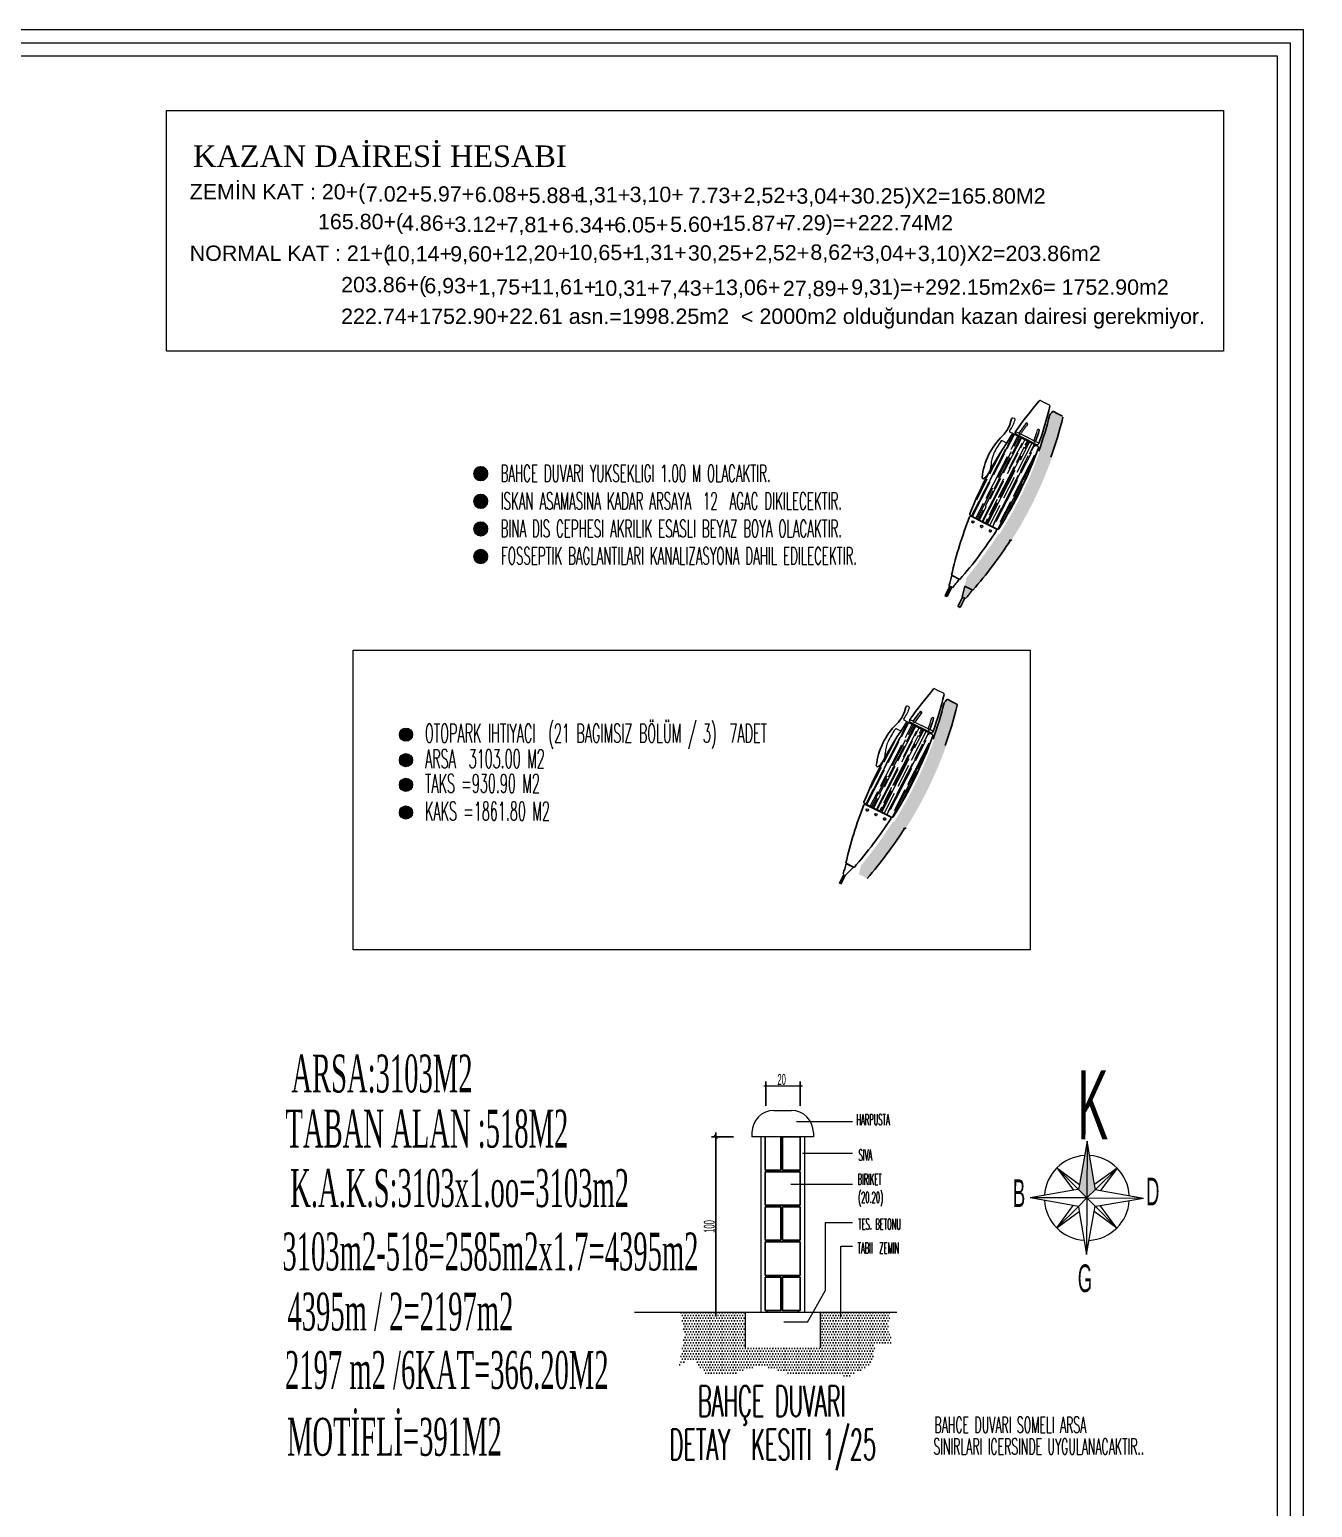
# Model space of a CAD drawing. Header units: millimetres. Extents: x -16104 to 67872, y -88009 to 12107.
# Drawn here: x 5138 to 6601, y -6638 to -4952 of the extents above; entities that cross this region are included whole.
import ezdxf

# ---------------------------------------------------------------- set-up
doc = ezdxf.new("R2010")
doc.units = ezdxf.units.MM
for name, color, linetype, lineweight in [('0.3', 114, 'Continuous', 5), ('c05', 32, 'Continuous', 13), ('duvar', 123, 'Continuous', 25), ('emsal&kolon', 1, 'Continuous', 5), ('KAPI', 3, 'Continuous', 5), ('kolon', 1, 'Continuous', 5), ('MEKAN ADI', 31, 'Continuous', 5), ('merdiven', 4, 'Continuous', 25), ('OLCU', 54, 'Continuous', 13), ('OLCULENDIRME', 32, 'Continuous', 5), ('PAFTA ADI', 41, 'Continuous', 5), ('yazı1', 53, 'Continuous', 15), ('ÇİZGİ', 253, 'Continuous', 18), ('ÖLÇÜ', 252, 'Continuous', 20)]:
    doc.layers.add(name, color=color, linetype=linetype, lineweight=lineweight)
doc.layers.add('TEFRIS', color=7, linetype='Continuous', lineweight=13, true_color=0x525c7a)
doc.layers.add('YESIL', color=73, linetype='Continuous')
doc.styles.add('A', font='UNIV.SHX', dxfattribs={"height": 40})
doc.styles.add('MEKAN ADI', font='stylu.ttf', dxfattribs={"width": 0.5, "height": 25})
doc.styles.add('OLCU', font='simplex.shx', dxfattribs={"width": 0.6, "height": 1400})
doc.styles.add('OLCUIC', font='ROMANS.SHX', dxfattribs={"width": 0.5})
doc.styles.add('ROMANTUR', font='times.ttf', dxfattribs={"width": 0.7})

msp = doc.modelspace()

# ---------------------------------------------------------------- hatches: boundary and pattern name
at = {"layer": 'duvar'}
for points in [[(5652.430285307782, -5466.817964003829, 1), (5652.430285307782, -5451.067964003829, 1)], [(5652.430285307782, -5498.317964003829, 1), (5652.430285307782, -5482.567964003538, 1)], [(5652.430285307782, -5529.817964003829, 1), (5652.430285307782, -5514.067964004149, 1)], [(5652.430285307782, -5561.317964004149, 1), (5652.430285307782, -5545.567964003829, 1)]]:
    msp.add_hatch(color=256, dxfattribs=at).paths.add_polyline_path(points)
at = {"layer": 'KAPI'}
for points in [[(5567.20561384238, -5764.073399017652, 1), (5567.20561384238, -5749.025399017759, 1)], [(5567.20561384238, -5793.155592738563, 1), (5567.20561384238, -5778.107592738146, 1)], [(5567.20561384238, -5821.247884758253, 1), (5567.20561384238, -5806.19988475836, 1)], [(5567.20561384238, -5852.784939426871, 1), (5567.20561384238, -5837.736939426977, 1)]]:
    msp.add_hatch(color=256, dxfattribs=at).paths.add_polyline_path(points)
h = msp.add_hatch(color=256, dxfattribs=at)
h.paths.add_polyline_path([(5996.578879307257, -6215.188700488827), (5994.703879307257, -6215.188700488827), (5994.703879307257, -6253.149765801674), (5978.80596636358, -6253.149765801674), (5978.80596636358, -6255.024765801209), (6014.805966363521, -6255.024765801209), (6014.805966363521, -6253.149765801674), (5996.578879307257, -6253.149765801674)])
h.paths.add_polyline_path([(5994.703879307257, -6333.149765801209), (5978.80596636358, -6333.149765801209), (5978.80596636358, -6335.024765801674), (6014.805966363521, -6335.024765801674), (6014.805966363521, -6333.149765801209), (5996.578879307257, -6333.149765801209), (5996.578879307257, -6295.024765801674), (6014.805966363521, -6295.024765801674), (6014.805966363521, -6293.149765801674), (5978.80596636358, -6293.149765801674), (5978.80596636358, -6295.024765801674), (5994.703879307257, -6295.024765801674)])
h.paths.add_polyline_path([(5996.578879307257, -6375.024765801674), (6014.805966363056, -6375.024765801674), (6014.805966363056, -6373.149765801674), (5978.80596636358, -6373.149765801674), (5978.80596636358, -6375.024765801674), (5994.703879307257, -6375.024765801674), (5994.703879307257, -6413.149765801674), (5978.80596636358, -6413.149765801674), (5978.80596636358, -6415.188700488827), (6014.805966363056, -6415.188700488827), (6014.805966363056, -6413.149765801674), (5996.578879307257, -6413.149765801674)])
at = {"layer": 'merdiven'}
h = msp.add_hatch(dxfattribs=at)
h.set_pattern_fill('DOTS', color=256, scale=50, style=0)
h.set_pattern_definition([(0, (-90355.01501984682, -1281.38010811765), (1.5625, 3.125), [0, -3.125])])
h.paths.add_polyline_path([(6103.094696918735, -6451.578278944915), (6121.875686069718, -6450.412714161968), (6117.812469152559, -6432.142597180849), (6120.307645363093, -6415.188700488827), (6039.402546624478, -6415.188700488827), (6039.402546624478, -6455.890856696817), (5954.209386103088, -6455.890856696817), (5954.209386103088, -6415.188700488827), (5880.634076112183, -6415.188700488827), (5885.113386336481, -6441.059920787404), (5878.082982315973, -6475.787875184877), (5894.040955397068, -6467.965707160154), (5907.541266056069, -6484.9229293229), (5936.999549795641, -6486.952939419134), (5970.521050452953, -6475.787875184877), (6003.026739098888, -6484.9229293229), (6073.117145319295, -6487.967944467062), (6098.51221214165, -6474.772861431877)])
at = {"layer": 'OLCU'}
for points in [[(6187.192227728694, -5587.252008813404), (6188.510399345891, -5587.927185651148), (6189.828570962854, -5588.602362488367), (6184.403445809148, -5599.194026184065), (6183.085274192184, -5598.51884934635), (6181.767102574755, -5597.843672509131)], [(6065.886709393265, -5915.410903297845), (6067.204881010462, -5916.086080135588), (6068.523052627425, -5916.761256972808), (6063.097927473719, -5927.352920668505), (6061.779755856755, -5926.677743830791), (6060.461584239326, -5926.002566993571)]]:
    msp.add_hatch(color=256, dxfattribs=at).paths.add_polyline_path(points)
at = {"layer": 'TEFRIS', "ltscale": 1.5}
h = msp.add_hatch(dxfattribs=at)
h.set_pattern_fill('AR-RROOF', color=256, scale=6.645999359999999, angle=98.18383212849662, style=0)
h.set_pattern_definition([(62.87815375612128, (32305.29090266889, -13345.21010836077), (12.5807738478343, 9.983630860036419), [99.6899903999999, -13.29199871999999, 33.22999679999997, -6.645999359999996]), (62.87815375612128, (32312.27814515254, -13338.85779717739), (4.837407792617664, -9.944841947744717), [19.93799807999998, -2.193179788799997, 39.87599615999996, -4.984499519999995]), (62.87815375612128, (32311.83372514833, -13344.82784466125), (19.71817854670852, 28.72906388220404), [53.16799487999997, -9.30439910399999, 26.58399743999998, -6.645999359999996])])
h.paths.add_polyline_path([(6258.739644427144, -5414.065229684551, -0.3770281978478235), (6260.228470660542, -5413.68866824772), (6274.113721668196, -5420.800792147435), (6287.998972675618, -5427.912916047149, 2.722436296425187e-05), (6287.998859946354, -5427.912858314055, -0.3770592924806255), (6288.56336867332, -5429.341152451758, -0.05505407164388172), (6243.334744398104, -5521.845448042819, -0.3876928874276002), (6241.822076319862, -5522.258134303527), (6226.235726402258, -5514.274695494649), (6210.649376484682, -5506.291256686236, -0.3876928874273394), (6210.100364410435, -5504.822563250869, -0.02749581373723025), (6231.912519413541, -5458.122177293029, 0.01441971339520821), (6232.429529009358, -5457.160071581573, -0.02693396517354288)])
h = msp.add_hatch(dxfattribs=at)
h.set_pattern_fill('AR-RROOF', color=256, scale=6.645999359999999, angle=98.18383212849662, style=0)
h.set_pattern_definition([(62.87815375612128, (32184.72893671288, -13673.74985565549), (12.5807738478343, 9.983630860036419), [99.6899903999999, -13.29199871999999, 33.22999679999997, -6.645999359999996]), (62.87815375612128, (32191.71617919653, -13667.39754447211), (4.837407792617664, -9.944841947744717), [19.93799807999998, -2.193179788799997, 39.87599615999996, -4.984499519999995]), (62.87815375612128, (32191.27175919233, -13673.36759195598), (19.71817854670852, 28.72906388220404), [53.16799487999997, -9.30439910399999, 26.58399743999998, -6.645999359999996])])
h.paths.add_polyline_path([(6138.177678471169, -5742.604976979259, -0.3770281978478235), (6139.666504704539, -5742.228415542428), (6153.551755712193, -5749.340539442142), (6167.437006719614, -5756.452663341857, 2.722436296425187e-05), (6167.43689399038, -5756.452605608763, -0.3770592924806255), (6168.001402717317, -5757.880899746466, -0.05505407164388172), (6122.7727784421, -5850.385195337527, -0.3876928874276002), (6121.260110363859, -5850.797881598235), (6105.673760446283, -5842.814442789357), (6090.087410528708, -5834.831003980944, -0.3876928874273394), (6089.538398454431, -5833.362310545577, -0.02749581373723025), (6111.350553457538, -5786.661924587737, 0.01441971339520821), (6111.867563053383, -5785.699818876281, -0.02693396517354288)])
at = {"layer": 'YESIL'}
for points in [[(6301.529947639618, -5391.697690408997, -0.002342317635926037), (6304.359954211657, -5388.35044245937, -0.3474534159900468), (6305.774797528604, -5388.070345480286), (6310.822671002243, -5390.655902021885), (6315.87054447562, -5393.241458563454, -0.347453415994969), (6316.46999120884, -5394.553289171658, -0.02552731919436446), (6302.762552894827, -5440.282406565413, -0.4145776780875886), (6303.465449403418, -5441.770583094098, -0.05505407164400341), (6258.23682512698, -5534.274878685159, -0.4091060629478117), (6256.649156764644, -5534.645580879936, -129.2551232629433), (6256.680176377675, -5534.663831358746, -0.01056849819202637), (6256.637946633622, -5534.638662343787, -0.001846514625678933), (6256.630678968475, -5534.634082525241, -0.03829008909220494), (6213.685083134187, -5591.861296093412), (6208.994457473222, -5589.458724411525), (6204.303831812023, -5587.056152729638, -0.005446248425543218), (6206.699624323897, -5577.150235784822, 0.03222121724407948), (6242.494638901902, -5528.174319434445), (6255.11468307348, -5534.63839543247, 2.722603199134428e-05), (6255.114570336969, -5534.638337696437, -2.722603201447933e-05), (6255.11468307348, -5534.63839543247), (6242.494638901902, -5528.174319434445, 0.0003676787186619952), (6242.866229571198, -5527.589436350885), (6243.905764129944, -5528.121893313684, 0.05577198771296902), (6289.93582720813, -5433.701466012746), (6288.891671899619, -5433.166642269178, 0.02301502693378523)], [(6180.967981683643, -5720.237437703705, -0.002342317635926037), (6183.797988255654, -5716.890189754078, -0.3474534159900468), (6185.2128315726, -5716.610092774994), (6190.260705046239, -5719.195649316593), (6195.308578519645, -5721.781205858162, -0.347453415994969), (6195.908025252837, -5723.093036466365, -0.02552731919436446), (6182.200586938852, -5768.822153860121, -0.4145776780875886), (6182.903483447415, -5770.310330388806, -0.05505407164400341), (6137.674859170977, -5862.814625979867, -0.4091060629478117), (6136.087190808641, -5863.185328174644, -129.2551232629433), (6136.1182104217, -5863.203578653454, -0.01056849819202637), (6136.075980677648, -5863.178409638494, -0.001846514625678933), (6136.068713012501, -5863.173829819949, -0.03829008909220494), (6093.123117178184, -5920.401043388149), (6088.432491517218, -5917.998471706233), (6083.74186585602, -5915.595900024346, -0.005446248425543218), (6086.137658367894, -5905.68998307953, 0.03222121724407948), (6121.932672945928, -5856.714066729153), (6134.552717117505, -5863.178142727178, 2.722603199134428e-05), (6134.552604380966, -5863.178084991145, -2.722603201447933e-05), (6134.552717117505, -5863.178142727178), (6121.932672945928, -5856.714066729153, 0.0003676787186619952), (6122.304263615195, -5856.129183645593), (6123.343798173941, -5856.661640608392, 0.05577198771296902), (6169.373861252156, -5762.241213307454), (6168.329705943645, -5761.706389563886, 0.02301502693378523)]]:
    msp.add_hatch(color=256, dxfattribs=at).paths.add_polyline_path(points)
h = msp.add_hatch(color=256, dxfattribs=at)
h.paths.add_polyline_path([(6208.994457473222, -5589.458724411525), (6213.264057655702, -5591.64564386211, -0.004013902166018044), (6205.474204074533, -5601.412645926437), (6203.412480074068, -5600.356616292527), (6201.350756073341, -5599.300586658588, -0.004013902166019278), (6204.724857290479, -5587.271804960968)])
h.paths.add_polyline_path([(6203.412480074068, -5600.356616292527), (6204.730651691003, -5601.031793130242), (6199.305526537559, -5611.623456824949), (6197.987354920129, -5610.94827998773), (6196.669183302904, -5610.273103149986), (6202.094308456843, -5599.681439454784)])
at = {"layer": 'ÇİZGİ'}
h = msp.add_hatch(color=256, dxfattribs=at)
h.paths.add_polyline_path([(6343.766741250161, -6284.845475400216), (6353.496613625714, -6275.201758929557), (6352.501431642231, -6269.412067785393), (6344.053927599176, -6220.266845913429)])
h.paths.add_polyline_path([(6344.053927599176, -6220.266845913429), (6335.1900031556, -6269.373220569396), (6334.148785482321, -6275.141593872249), (6343.766741250161, -6284.845475400216)])

# ---------------------------------------------------------------- linework, layer by layer
at = {"layer": 'c05'}
for points in [[(6601.023274084233, -8124.801045352506), (6601.023274084233, -8330.263517717976), (-253.0136407047976, -8330.263517717976), (-253.0136407047976, -4952.489629061138), (6590.601454971678, -4952.489629061136), (6590.601454971678, -6813.358407998749)], [(6586.023274084233, -8124.801045352506), (6586.023274084233, -8315.263517717976), (-238.0136407047949, -8315.263517717976), (-238.0136407047976, -4967.489629061136), (6575.601454971678, -4967.489629061136), (6575.601454971678, -6813.358407998749)], [(6571.023274084233, -8124.801045352506), (6571.023274084233, -8300.263517717976), (-223.0136407047949, -8300.263517717976), (-223.0136407047976, -4982.489629061136), (6560.601454971678, -4982.489629061136), (6560.601454971678, -6813.358407998749)]]:
    msp.add_lwpolyline(points, dxfattribs=at)
at = {"layer": 'duvar'}
for p, q in [((5976.805966363521, -6215.188700488827), (5976.805966363521, -6253.149765801674)), ((5994.703879307257, -6253.149765801674), (5994.703879307257, -6215.188700488827)), ((5996.578879307257, -6253.149765801674), (5996.578879307257, -6215.188700488827)), ((5996.578879307257, -6215.188700488827), (6016.805966363521, -6215.188700488827)), ((6016.805966363521, -6215.188700488827), (6016.805966363521, -6253.149765801674)), ((5976.805966363521, -6253.149765801674), (5994.703879307257, -6253.149765801674)), ((5976.805966363521, -6255.024765801209), (5976.805966363521, -6293.149765801674)), ((5976.805966363521, -6255.024765801209), (6016.805966363521, -6255.024765801209)), ((5978.80596636358, -6255.024765801209), (5978.80596636358, -6253.149765801674)), ((5996.578879307257, -6253.149765801674), (6016.805966363521, -6253.149765801674)), ((6014.805966363521, -6253.149765801674), (6014.805966363521, -6255.024765801209)), ((6016.805966363521, -6255.024765801209), (6016.805966363521, -6293.149765801674)), ((5976.805966363521, -6293.149765801674), (6016.805966363521, -6293.149765801674)), ((5976.805966363521, -6295.024765801674), (5994.703879307257, -6295.024765801674)), ((5976.805966363521, -6295.024765801674), (5976.805966363521, -6333.149765801209)), ((5978.80596636358, -6295.024765801674), (5978.80596636358, -6293.149765801674)), ((5994.703879307257, -6333.149765801209), (5994.703879307257, -6295.024765801674)), ((5996.578879307257, -6333.149765801209), (5996.578879307257, -6295.024765801674)), ((5996.578879307257, -6295.024765801674), (6016.805966363521, -6295.024765801674)), ((6014.805966363521, -6293.149765801674), (6014.805966363521, -6295.024765801674)), ((6016.805966363521, -6295.024765801674), (6016.805966363521, -6333.149765801209)), ((5976.805966363521, -6333.149765801209), (5994.703879307257, -6333.149765801209)), ((5976.805966363521, -6335.024765801674), (5976.805966363521, -6373.149765801674)), ((5976.805966363521, -6335.024765801674), (6016.805966363521, -6335.024765801674)), ((5978.80596636358, -6335.024765801674), (5978.80596636358, -6333.149765801209)), ((5996.578879307257, -6333.149765801209), (6016.805966363521, -6333.149765801209)), ((6014.805966363521, -6333.149765801209), (6014.805966363521, -6335.024765801674)), ((6016.805966363521, -6335.024765801674), (6016.805966363521, -6373.149765801674)), ((5976.805966363521, -6373.149765801674), (6016.805966363521, -6373.149765801674)), ((5976.805966363521, -6375.024765801674), (5976.805966363521, -6413.149765801674)), ((5976.805966363521, -6375.024765801674), (5994.703879307257, -6375.024765801674)), ((5978.80596636358, -6375.024765801674), (5978.80596636358, -6373.149765801674)), ((5994.703879307257, -6413.149765801674), (5994.703879307257, -6375.024765801674)), ((5996.578879307257, -6413.149765801674), (5996.578879307257, -6375.024765801674)), ((5996.578879307257, -6375.024765801674), (6016.805966363521, -6375.024765801674)), ((6014.805966363056, -6373.149765801674), (6014.805966363056, -6375.024765801674)), ((6016.805966363521, -6375.024765801674), (6016.805966363521, -6413.149765801674)), ((5976.805966363521, -6413.149765801674), (5994.703879307257, -6413.149765801674)), ((5978.80596636358, -6415.188700488827), (5978.80596636358, -6413.149765801674)), ((5996.578879307257, -6413.149765801674), (6016.805966363521, -6413.149765801674)), ((6014.805966363056, -6413.149765801674), (6014.805966363056, -6415.188700488827))]:
    msp.add_line(p, q, dxfattribs=at)
for centre in [(5652.430285307782, -5458.942964003829), (5652.430285307782, -5490.442964003829), (5652.430285307782, -5521.942964003538), (5652.430285307782, -5553.442964004149)]:
    msp.add_circle(centre, 7.875000000000112, dxfattribs=at)
at = {"layer": 'KAPI'}
for p, q in [((6012.406031713181, -6197.595912590215), (6076.487606831128, -6197.595912590215)), ((5971.805966363521, -6215.188700488827), (5971.805966363521, -6415.188700488827)), ((6021.805966363521, -6215.188700488827), (6021.805966363521, -6415.188700488827)), ((6019.526206726441, -6233.709301627794), (6076.487606831128, -6233.709301627794)), ((6005.997874701628, -6269.020036388247), (6076.487606831128, -6269.020036388247)), ((6045.158836773364, -6312.853625444288), (6045.158836773364, -6390.822576527105)), ((6045.158836773364, -6312.853625444288), (6076.487606831128, -6312.853625444288)), ((6062.959273806075, -6420.956699105998), (6062.959273806075, -6339.863929470594)), ((6062.959273806075, -6339.863929470594), (6076.487606831128, -6339.863929470594)), ((6025.092311824905, -6426.647419415938), (6045.158836773364, -6390.822576527105)), ((6025.092311824905, -6426.647419415938), (5998.165681687417, -6426.647419415938))]:
    msp.add_line(p, q, dxfattribs=at)
for centre in [(5567.20561384238, -5756.549399017473), (5567.20561384238, -5785.631592738355), (5567.20561384238, -5813.723884758074), (5567.20561384238, -5845.260939427157)]:
    msp.add_circle(centre, 7.524000000000107, dxfattribs=at)
at = {"layer": 'kolon'}
for p, q in [((5986.805966363521, -6185.188700488827), (6006.805966363521, -6185.188700488827)), ((5961.805966363521, -6210.188700488827), (5961.805966363521, -6215.188700488827)), ((6031.805966363521, -6215.188700488827), (5961.805966363521, -6215.188700488827)), ((6031.805966363521, -6210.188700488827), (6031.805966363521, -6215.188700488827)), ((5828.001837367949, -6415.188700488827), (6126.934869686374, -6415.188700488827)), ((5954.209386103088, -6415.188700488827), (5954.209386103088, -6455.890856696817)), ((6039.402546624478, -6415.188700488827), (6039.402546624478, -6455.890856696817))]:
    msp.add_line(p, q, dxfattribs=at)
for centre, start, end in [((5986.805966363521, -6210.188700488827), 90, 180), ((6006.805966363521, -6210.188700488827), 0, 90)]:
    msp.add_arc(centre, 25, start, end, dxfattribs=at)
at = {"layer": 'merdiven', "ltscale": 1.5}
for p, q in [((6262.528428409918, -5410.650850558537), (6262.019524754898, -5412.149366526864)), ((6141.966462453915, -5739.190597853245), (6141.457558798924, -5740.689113821572))]:
    msp.add_line(p, q, dxfattribs=at)
at = {"layer": 'merdiven', "ltscale": 1.4}
for p, q in [((6198.783002405777, -5579.431865452527), (6189.401751083613, -5574.626722088258)), ((6186.448675345659, -5586.871156016714), (6190.572123346152, -5588.983215285058)), ((6068.523052627425, -5916.761256972808), (6077.640086430645, -5907.674046033198)), ((6078.221036449802, -5907.971612747235), (6068.839785127639, -5903.166469382966))]:
    msp.add_line(p, q, dxfattribs=at)
at = {"layer": 'merdiven', "ltscale": 1.5}
for points in [[(6214.18501379466, -5515.07541717033, -0.7515397172669128), (6212.944458860031, -5513.069199542428, -0.1058609688951261), (6213.361512502917, -5512.768495136843)], [(6224.147503946675, -5520.178275179002, -0.7515397172669128), (6222.906949012075, -5518.172057551565, -0.1058609688951261), (6223.324002654961, -5517.87135314598)], [(6234.109994098719, -5525.281133188138, -0.7515397172669128), (6232.869439164584, -5523.274915560731, -0.1058609688951261), (6233.28649280747, -5522.974211155117)], [(6093.623047838657, -5843.615164465038, -0.7515397172669128), (6092.382492904027, -5841.608946837136, -0.1058609688951261), (6092.799546546914, -5841.308242431551)], [(6103.585537990701, -5848.718022473709, -0.7515397172669128), (6102.344983056071, -5846.711804846273, -0.1058609688951261), (6102.762036698958, -5846.411100440688)], [(6113.548028142744, -5853.820880482846, -0.7515397172669128), (6112.30747320861, -5851.814662855439, -0.1058609688951261), (6112.724526851496, -5851.513958449825)]]:
    msp.add_lwpolyline(points, format="xyb", dxfattribs=at)
at = {"layer": 'merdiven'}
for centre, start, end in [((6645.299026857509, -5679.644942930317), 139.5179850878104, 144.9021632761655), ((5847.161141000048, -5270.833065473766), 340.8541442377692, 346.2383224240463), ((6524.737060901534, -6008.184690225025), 139.5179850878104, 144.9021632761655), ((5726.599175044044, -5599.372812768474), 340.8541442377692, 346.2383224240463)]:
    msp.add_arc(centre, 467.8366731742777, start, end, dxfattribs=at)
at = {"layer": 'merdiven', "ltscale": 1.5}
for centre, radius, start, end in [((6221.708492739766, -5389.511786819057), 36.80749786821048, 314.3391196179678, 349.0737472773883), ((6649.15996896039, -5681.622544817976), 467.8366731742777, 143.2667849222763, 144.8665581433035), ((6275.041793273122, -5402.425927756674), 1.022834092479884, 63.33192285955801, 143.2667849222763), ((5843.300198896934, -5268.855463585613), 467.8366731742777, 340.8897493682217, 342.4895225882578), ((6288.482793162519, -5409.310503087559), 1.022834092479884, 342.4895225882578, 62.42438465319957), ((6645.299026857509, -5679.644942930317), 468.9997230622779, 145.509583709278, 158.1143230043523), ((6302.572630868905, -5472.263238995831), 78.89389223882338, 134.3391196179678, 173.5129095273079), ((6259.69825447406, -5414.723828060087), 1.163049888, 62.87191439108555, 145.509583709278), ((6263.120801165263, -5412.523365604691), 1.163049888, 161.2422511220869, 242.8781537564173), ((6267.393092550308, -5412.97926380331), 1.022834092479884, 144.8665581433035, 197.9593719377418), ((6284.388093202957, -5421.684223493939), 1.022834092479884, 287.7969355745759, 340.8897493682217), ((6287.254525494704, -5424.884830118797), 1.163049888, 242.8781537564173, 324.5140563884627), ((5847.161141000048, -5270.833065473766), 468.9997230622779, 327.641984509286, 340.2467238047232), ((6287.468756488903, -5428.948075859516), 1.163049888, 340.2467238047232, 62.88439312052467), ((6645.299026857509, -5679.644942930317), 467.8366731742777, 158.4993799317112, 167.0279184453837), ((6211.179592671368, -5505.256096873869), 1.163049888, 158.1143230043523, 242.8781537564173), ((6211.099540254567, -5508.60378851174), 1.163049888, 62.87815375641728, 158.4993799317112), ((5847.161141000048, -5270.833065473766), 467.8366731742777, 318.7283890653796, 327.2569275799209), ((6239.682386157918, -5523.244124603458), 1.163049888, 327.2569275799209, 62.88439350229245), ((6242.352292506781, -5521.222974490665), 1.163049888, 242.8781537564173, 327.641984509286), ((6937.318653148483, -5791.004317082406), 778.1234291631167, 163.8711115518385, 164.7910252251136), ((5586.153475194704, -5098.927944138821), 778.123429162466, 320.9652822859079, 321.8851959603039), ((6101.146526783792, -5718.051534113765), 36.80749786821048, 314.3391196179678, 349.0737472773883), ((6154.479827317118, -5730.965675051382), 1.022834092479884, 63.33192285955801, 143.2667849222763), ((6524.737060901534, -6008.184690225025), 468.9997230622779, 145.509583709278, 158.1143230043523), ((6182.01066491293, -5800.802986290539), 78.89389223882338, 134.3391196179678, 173.5129095273079), ((6139.136288518086, -5743.263575354795), 1.163049888, 62.87191439108555, 145.509583709278), ((6142.55883520926, -5741.063112899399), 1.163049888, 161.2422511220869, 242.8781537564173), ((6146.831126594305, -5741.519011098018), 1.022834092479884, 144.8665581433035, 197.9593719377418), ((6528.598003004416, -6010.162292112684), 467.8366731742777, 143.2667849222763, 144.8665581433035), ((5722.73823294093, -5597.395210880321), 467.8366731742777, 340.8897493682217, 342.4895225882578), ((6167.920827206515, -5737.850250382267), 1.022834092479884, 342.4895225882578, 62.42438465319957), ((5726.599175044044, -5599.372812768474), 468.9997230622779, 327.641984509286, 340.2467238047232), ((6163.826127246954, -5750.223970788647), 1.022834092479884, 287.7969355745759, 340.8897493682217), ((6166.6925595387, -5753.424577413505), 1.163049888, 242.8781537564173, 324.5140563884627), ((6166.906790532928, -5757.487823154224), 1.163049888, 340.2467238047232, 62.88439312052467), ((6524.737060901534, -6008.184690225025), 467.8366731742777, 158.4993799317112, 167.0279184453837), ((6090.617626715393, -5833.795844168577), 1.163049888, 158.1143230043523, 242.8781537564173), ((6090.537574298593, -5837.143535806448), 1.163049888, 62.87815375641728, 158.4993799317112), ((5726.599175044044, -5599.372812768474), 467.8366731742777, 318.7283890653796, 327.2569275799209), ((6119.120420201914, -5851.783871898166), 1.163049888, 327.2569275799209, 62.88439350229245), ((6121.790326550778, -5849.762721785373), 1.163049888, 242.8781537564173, 327.641984509286), ((6816.756687192508, -6119.544064377114), 778.1234291631167, 163.8711115518385, 164.7910252251136)]:
    msp.add_arc(centre, radius, start, end, dxfattribs=at)
at = {"layer": 'OLCU'}
for p, q in [((6290.872716798505, -5375.640914838412), (6295.920590271649, -5378.22647138001)), ((6300.968463745288, -5380.812027921114), (6295.920590271649, -5378.22647138001)), ((6260.994538118597, -5395.975996576133), (6259.251159749256, -5395.575415230182)), ((6247.36157246455, -5421.306382152252), (6252.229181061208, -5423.799605746957)), ((6259.319557630748, -5413.223116557056), (6256.051221653819, -5411.549051723414)), ((6260.22858338707, -5413.688725987129), (6274.113721668196, -5420.800792147435)), ((6262.528428409918, -5410.650850558537), (6266.425707775197, -5412.647064649587)), ((6262.590584978345, -5413.558525417058), (6274.65744714305, -5419.739257673849)), ((6268.227956029848, -5413.570188969112), (6275.824332229095, -5417.461106654431)), ((6287.998859949294, -5427.912858308206), (6274.113721668196, -5420.800792147435)), ((6286.724309308018, -5425.919989931164), (6274.65744714305, -5419.739257673849)), ((6283.420708427846, -5421.352024340216), (6275.824332229095, -5417.461106654431)), ((6289.120236048038, -5424.271362750791), (6285.222956682497, -5422.275148659741)), ((6289.120236048038, -5424.271362750791), (6288.201548121375, -5425.559984313266)), ((6210.649489213916, -5506.29131442713), (6226.235726402258, -5514.274695494649)), ((6211.629869172204, -5507.568686440762), (6225.921179393044, -5514.888796744723)), ((6240.212489611236, -5522.208907048247), (6225.921179393044, -5514.888796744723)), ((6241.821963595721, -5522.258076565573), (6226.235726402258, -5514.274695494649)), ((6189.401751083846, -5574.626722087793), (6194.092376745073, -5577.029293770145)), ((6198.783002406009, -5579.431865452527), (6194.092376745073, -5577.029293770145)), ((6187.192227728694, -5587.252008813404), (6181.767102574755, -5597.843672509131)), ((6189.828570962854, -5588.602362488367), (6184.403445809148, -5599.194026184065)), ((6186.448675345164, -5586.871156017209), (6188.510399345891, -5587.927185651148)), ((6190.572123346385, -5588.983215285058), (6188.510399345891, -5587.927185651148)), ((6181.767102574755, -5597.843672509131), (6183.085274192184, -5598.51884934635)), ((6184.403445809148, -5599.194026184065), (6183.085274192184, -5598.51884934635)), ((6170.310750842502, -5704.18066213312), (6175.358624315646, -5706.766218674718)), ((6180.406497789285, -5709.351775215822), (6175.358624315646, -5706.766218674718)), ((6140.432572162594, -5724.515743870841), (6138.689193793252, -5724.115162524889)), ((6138.757591674745, -5741.762863851764), (6135.489255697845, -5740.088799018122)), ((6139.666617431096, -5742.228473281837), (6153.551755712193, -5749.340539442142)), ((6141.966462453915, -5739.190597853245), (6145.863741819194, -5741.186811944295)), ((6142.028619022341, -5742.098272711766), (6154.095481187076, -5748.279004968557)), ((6147.665990073874, -5742.10993626382), (6155.26236627312, -5746.000853949139)), ((6162.858742471872, -5749.891771634924), (6155.26236627312, -5746.000853949139)), ((6126.799606508575, -5749.84612944696), (6131.667215105204, -5752.339353041665)), ((6167.436893993319, -5756.452605602914), (6153.551755712193, -5749.340539442142)), ((6166.162343352014, -5754.459737225872), (6154.095481187076, -5748.279004968557)), ((6168.558270092064, -5752.811110045499), (6164.660990726523, -5750.814895954449)), ((6168.558270092064, -5752.811110045499), (6167.6395821654, -5754.099731607974)), ((6090.087523257913, -5834.831061721838), (6105.673760446283, -5842.814442789357)), ((6091.067903216201, -5836.10843373547), (6105.35921343707, -5843.428544039431)), ((6119.650523655233, -5850.748654342955), (6105.35921343707, -5843.428544039431)), ((6121.259997639747, -5850.797823860281), (6105.673760446283, -5842.814442789357)), ((6068.839785127871, -5903.166469382501), (6073.53041078907, -5905.569041064853)), ((6068.523052627425, -5916.761256972808), (6063.097927473719, -5927.352920668505)), ((5975.191307993722, -6156.944248035579), (6019.361912919325, -6156.944248035579))]:
    msp.add_line(p, q, dxfattribs=at)
at = {"layer": 'OLCU', "color": 0, "linetype": 'ByBlock', "lineweight": -3}
for p, q in [((5976.825681866088, -6158.134270643204), (5978.700681864924, -6156.259270644368)), ((6015.868466363812, -6158.134270643204), (6017.743466364103, -6156.259270644368)), ((5922.430966364103, -6217.063700489118), (5918.680966363521, -6213.313700488536))]:
    msp.add_line(p, q, dxfattribs=at)
at = {"layer": 'OLCU', "lineweight": -3}
for p, q in [((5977.763181865506, -6152.196770643495), (5977.763181865506, -6179.696770644368)), ((6016.805966364685, -6152.196770643495), (6016.805966364685, -6179.696770644368)), ((5940.555966363521, -6215.188700488827), (5915.555966363521, -6215.188700488827)), ((5920.555966363812, -6210.188700488536), (5920.555966363812, -6420.188700489118)), ((5920.555966363812, -6415.188700488827), (5920.555966363812, -6215.188700488827))]:
    msp.add_line(p, q, dxfattribs=at)
at = {"layer": 'OLCU'}
for centre in [(6213.855167399597, -5513.892718816816), (6223.817657551641, -5518.995576825982), (6233.780147703917, -5524.098434834625), (6093.293201443623, -5842.432466111524), (6103.255691595667, -5847.53532412069), (6113.218181747943, -5852.638182129333)]:
    msp.add_circle(centre, 1.227833066496435, dxfattribs=at)
for centre, radius, start, end in [((6290.342500611558, -5376.676074650313), 1.163049888, 62.87815375641728, 139.5179850878104), ((6300.43824755837, -5381.847187733481), 1.163049888, 346.2383224240463, 62.87815375641728), ((6226.888710036903, -5387.670475702238), 36.29999521672909, 322.4279453918523, 344.4169085413609), ((6258.990709144331, -5396.70892770245), 1.163049888, 77.05958667250144, 169.0737472773883), ((6260.73408751344, -5397.109509047936), 1.163049888, 344.4169085413609, 77.05958667250144), ((6651.006499263021, -5682.568350716232), 467.8366731742777, 143.3090226594136, 144.9021632761655), ((6275.041793273122, -5402.425927756674), 1.022834092479884, 323.2667849732867, 60.25460434216198), ((5841.453668594069, -5267.909657687851), 467.8366731742777, 340.8541442377692, 342.4472848529377), ((6288.482793162519, -5409.310503087559), 1.022834092479884, 65.50170316918613, 162.489522539301), ((6317.419663377659, -5472.858675786294), 87.96564149005303, 144.4102674088565, 155.0572320786168), ((6246.831356277864, -5422.341541964648), 1.163049888, 62.87815375641728, 144.4102674088565), ((6256.581437840505, -5410.513891911047), 1.163049888, 142.4279453918523, 242.8781537564173), ((6267.393092550308, -5412.97926380331), 1.022834092479884, 197.9593719377418, 324.8665580918279), ((6284.388093202957, -5421.684223493939), 1.022834092479884, 160.8897494194061, 287.7969355745759), ((6269.295771445293, -5450.476632161386), 34.89149663999999, 155.0572320786168, 178.0867573844125), ((6215.494103593432, -5448.679398206732), 18.94018096267856, 303.6296271523156, 358.0867573844125), ((6225.339472930005, -5463.481259301974), 1.163049888, 173.5129095273079, 303.6296271523156), ((6169.780534655583, -5705.215821945021), 1.163049888, 62.87815375641728, 139.5179850878104), ((6179.876281602366, -5710.386935028189), 1.163049888, 346.2383224240463, 62.87815375641728), ((6106.3267440809, -5716.210222996946), 36.29999521672909, 322.4279453918523, 344.4169085413609), ((6138.428743188328, -5725.248674997158), 1.163049888, 77.05958667250144, 169.0737472773883), ((6140.172121557436, -5725.649256342644), 1.163049888, 344.4169085413609, 77.05958667250144), ((6136.019471884531, -5739.053639205755), 1.163049888, 142.4279453918523, 242.8781537564173), ((6146.831126594305, -5741.519011098018), 1.022834092479884, 197.9593719377418, 324.8665580918279), ((6530.444533307018, -6011.108098010969), 467.8366731742777, 143.3090226594136, 144.9021632761655), ((6154.479827317118, -5730.965675051382), 1.022834092479884, 323.2667849732867, 60.25460434216198), ((5720.891702638095, -5596.449404982559), 467.8366731742777, 340.8541442377692, 342.4472848529377), ((6167.920827206515, -5737.850250382267), 1.022834092479884, 65.50170316918613, 162.489522539301), ((6196.857697421656, -5801.398423081002), 87.96564149005303, 144.4102674088565, 155.0572320786168), ((6126.269390321861, -5750.881289259356), 1.163049888, 62.87815375641728, 144.4102674088565), ((6163.826127246954, -5750.223970788647), 1.022834092479884, 160.8897494194061, 287.7969355745759), ((6094.932137637457, -5777.21914550144), 18.94018096267856, 303.6296271523156, 358.0867573844125), ((6148.73380548929, -5779.016379456094), 34.89149663999999, 155.0572320786168, 178.0867573844125), ((6104.777506974031, -5792.021006596682), 1.163049888, 173.5129095273079, 303.6296271523156)]:
    msp.add_arc(centre, radius, start, end, dxfattribs=at)
at = {"layer": 'OLCULENDIRME', "linetype": 'ByBlock'}
msp.add_lwpolyline([(5506.811461022182, -5660.022313946596), (6279.045979551389, -5660.022313946596), (6279.045979551389, -6001.864756339142), (5506.811461022182, -6001.864756339142)], close=True, dxfattribs=at)
at = {"layer": 'YESIL', "ltscale": 1.5}
for p, q in [((6305.774797528604, -5388.070345480286), (6310.822671002243, -5390.655902021885)), ((6315.87054447562, -5393.241458563454), (6310.822671002243, -5390.655902021885)), ((6204.303831812023, -5587.056152729638), (6208.994457473222, -5589.458724411525)), ((6213.685083134187, -5591.861296093412), (6208.994457473222, -5589.458724411525)), ((6202.094308456843, -5599.681439454784), (6196.669183302904, -5610.273103149986)), ((6196.669183302904, -5610.273103149986), (6197.987354920129, -5610.94827998773)), ((6199.305526537559, -5611.623456824949), (6197.987354920129, -5610.94827998773)), ((6204.730651691003, -5601.031793129747), (6199.305526537559, -5611.623456824949)), ((6201.350756073341, -5599.300586658588), (6203.412480074068, -5600.356616292527)), ((6205.474204074533, -5601.412645926437), (6203.412480074068, -5600.356616292527)), ((6185.2128315726, -5716.610092774994), (6190.260705046239, -5719.195649316593)), ((6195.308578519645, -5721.781205858162), (6190.260705046239, -5719.195649316593))]:
    msp.add_line(p, q, dxfattribs=at)
for centre, radius, start, end in [((5844.994237902691, -5275.222014583182), 471.1596728542779, 340.4137630340898, 345.6874876525311), ((6660.201107584726, -5692.074373576062), 467.8366731742777, 139.5179850878104, 140.0548037645137), ((6305.244581341685, -5389.105505293148), 1.163049888, 62.87815375641728, 139.5179850878104), ((5862.063221731369, -5283.26249611174), 467.8366731742777, 340.3903716156331, 346.2383224240463), ((5862.063221731369, -5283.26249611174), 467.8366731742777, 318.7283890653796, 327.4995461943523), ((6254.584466886561, -5535.673555245303), 1.163049888, 327.2569275774596, 62.88439350229245), ((6257.254373235424, -5533.65240513254), 1.163049888, 237.5707653516137, 327.6419845073116), ((6952.220733874477, -5803.433747731586), 778.1234291631167, 163.8711115518385, 164.7910252251136), ((5601.055555927975, -5111.357374773856), 778.123429162466, 320.9652822859079, 321.8851959587009), ((5724.432271946687, -5603.76176187789), 471.1596728542779, 340.4137630340898, 345.6874876525311), ((6539.639141628722, -6020.6141208708), 467.8366731742777, 139.5179850878104, 140.0548037645137), ((5741.501255775365, -5611.802243406448), 467.8366731742777, 340.3903716156331, 346.2383224240463), ((6184.682615385682, -5717.645252587856), 1.163049888, 62.87815375641728, 139.5179850878104), ((6194.778362332727, -5722.816365671024), 1.163049888, 346.2383224240463, 62.87815375641728), ((5741.501255775365, -5611.802243406448), 467.8366731742777, 318.7283890653796, 327.4995461943523), ((6134.022500930558, -5864.213302540011), 1.163049888, 327.2569275774596, 62.88439350229245), ((6136.69240727945, -5862.192152427247), 1.163049888, 237.5707653516137, 327.6419845073116)]:
    msp.add_arc(centre, radius, start, end, dxfattribs=at)
at = {"layer": 'ÇİZGİ'}
for p, q in [((6344.053927599176, -6220.266845913429), (6335.1900031556, -6269.373220569367)), ((6344.053927599176, -6220.266845913429), (6343.766741250161, -6284.845475400216)), ((6352.501431642231, -6269.412067785423), (6344.053927599176, -6220.266845913429)), ((6309.671054688064, -6250.44518171699), (6334.12302477927, -6275.115603024838)), ((6309.671054688064, -6250.44518171699), (6335.193690335829, -6269.352793489496)), ((6309.671054688064, -6250.44518171699), (6328.350920693265, -6276.134971895546)), ((6378.167034933358, -6250.749788839283), (6352.501431642231, -6269.412067785423)), ((6378.167034933358, -6250.749788839283), (6353.496613625684, -6275.201758929557)), ((6378.167034933358, -6250.749788839283), (6359.277224640115, -6276.248394974245)), ((6328.39369523387, -6276.127643112588), (6279.188111763346, -6284.558289051201)), ((6343.766741250161, -6284.845475400216), (6279.188111763346, -6284.558289051201)), ((6328.256257859393, -6293.442555826157), (6279.188111763346, -6284.558289051201)), ((6334.148785482292, -6275.141593872249), (6328.350920693265, -6276.134971895546)), ((6343.766741250161, -6284.845475400216), (6334.03686887458, -6294.489191870845)), ((6335.193690335829, -6269.352793489496), (6334.148785482292, -6275.141593872249)), ((6343.766741250161, -6284.845475400216), (6334.148785482292, -6275.141593872249)), ((6343.766741250161, -6284.845475400216), (6343.479554901118, -6349.424104886974)), ((6353.496613625684, -6275.201758929557), (6343.766741250161, -6284.845475400216)), ((6343.766741250161, -6284.845475400216), (6408.345370736919, -6285.13266174923)), ((6353.235480940508, -6294.398807773105), (6343.766741250161, -6284.845475400216)), ((6353.496613625684, -6275.201758929557), (6352.501431642231, -6269.412067785423)), ((6353.496613625684, -6275.201758929557), (6359.277224640115, -6276.248394974245)), ((6359.080767458872, -6293.41598456967), (6408.345370736919, -6285.13266174923)), ((6359.277224640115, -6276.248394974245), (6408.345370736919, -6285.13266174923)), ((6309.366447565772, -6318.941161961091), (6328.256257859393, -6293.442555826157)), ((6309.366447565772, -6318.941161961091), (6334.03686887458, -6294.489191870845)), ((6309.366447565772, -6318.941161961091), (6335.032050857102, -6300.278883015009)), ((6334.03686887458, -6294.489191870845), (6328.256257859393, -6293.442555826157)), ((6334.03686887458, -6294.489191870845), (6335.032050857102, -6300.278883015009)), ((6335.032050857102, -6300.278883015009), (6343.479554901118, -6349.424104886974)), ((6343.479554901118, -6349.424104886974), (6352.200708722448, -6300.235121881386)), ((6352.200708722448, -6300.235121881386), (6353.235480940508, -6294.398807773105)), ((6377.862427811066, -6319.245769083413), (6352.200708722448, -6300.235121881386)), ((6353.235480940508, -6294.398807773105), (6359.080767458872, -6293.41598456967)), ((6377.862427811066, -6319.245769083413), (6353.235480940508, -6294.398807773105)), ((6377.862427811066, -6319.245769083413), (6359.080767458872, -6293.41598456967))]:
    msp.add_line(p, q, dxfattribs=at)
for start, end in [(93.12444000147703, 176.3659654981676), (3.13521302167262, 86.3551924757154), (183.1352130216726, 266.3551924757153), (273.0622608222894, 356.4281446773856)]:
    msp.add_arc((6343.766741250161, -6284.845475400216), 48.43445104049967, start, end, dxfattribs=at)
at = {"layer": 'ÖLÇÜ'}
msp.add_lwpolyline([(5294.182938184123, -5044.825344623241), (6499.521624493878, -5044.825344623241), (6499.521624493878, -5319.249712825927), (5294.182938184123, -5319.249712825927)], close=True, dxfattribs=at)

# ---------------------------------------------------------------- texts
at = {"layer": '0.3', "ltscale": 0.7, "char_height": 43.20000000000002, "attachment_point": 8, "style": 'OLCUIC'}
for s, insert, width in [('{\\fTimes New Roman|b0|i0|c162|p18;ARSA:3103M2}', (5539.80566484671, -6165.463740507425), 524.2777752457744), ('{\\fTimes New Roman|b0|i0|c162|p18;TABAN ALAN :518M2}', (5591.06517982237, -6228.270908031038), 524.2777752457744), ('{\\fTimes New Roman|b0|i0|c162|p18;K.A.K.S:3103x1.oo=3103m2}', (5628.381159096323, -6296.099086555529), 524.2777752457744), ('{\\fTimes New Roman|b0|i0|c162|p18;3103m2-518=2585m2x1.7=4395m2}', (5663.531911787453, -6368.405339647077), 524.2777752457744), ('\\A1;{\\fTimes New Roman|b0|i0|c162|p18;4395m / 2=2197m2}', (5560.831603778737, -6436.630288031163), 524.2777752457744), ('\\A1;{\\fTimes New Roman|b0|i0|c162|p18;2197 m2 /6KAT=366.20M2}', (5613.743905419054, -6503.579530964962), 524.2777752457744), ('\\A1;{\\fTimes New Roman|b0|i0|c162|p18;MOTİFLİ=391M2}', (5554.009217996194, -6579.426380506775), 698.2790726144715)]:
    msp.add_mtext(s, dxfattribs=dict(at, insert=insert, width=width))
at = {"layer": 'duvar', "style": 'OLCU', "width": 0.5}
for s, height, p in [('BAHCE DUVARI YUKSEKLIGI 1.00 M OLACAKTIR.', 19.6875, (5675.056391586579, -5468.400963426131)), ('ISKAN ASAMASINA KADAR ARSAYA  12  AGAC DIKILECEKTIR.', 19.6875, (5675.056391586579, -5499.900963426131)), ('BINA DIS CEPHESI AKRILIK ESASLI BEYAZ BOYA OLACAKTIR.', 19.6875, (5675.056391586579, -5531.400963425811)), ('FOSSEPTIK BAGLANTILARI KANALIZASYONA DAHIL EDILECEKTIR.', 19.6875, (5675.73001052608, -5562.487613518751)), ('OTOPARK IHTIYACI  (21 BAGIMSIZ BÖLÜM / 3)  7ADET', 21.318, (5588.823242241517, -5765.585841893859)), ('ARSA  3103.00 M2', 21.318, (5588.823242241517, -5794.66803561477)), ('TAKS =930.90 M2', 21.318, (5588.823242241517, -5822.760327634955)), ('KAKS =1861.80 M2', 21.318, (5588.823242241517, -5854.297382303572))]:
    msp.add_text(s, height=height, dxfattribs=at).set_placement(p)
at = {"layer": 'emsal&kolon', "char_height": 17.5, "width": 1076.841330271722}
for s, insert, attachment_point in [('{\\fArial|b0|i0|c162|p34;ZEMİN KAT : 20+(}', (5320.488001828828, -5151.425515730982), 7), ('{\\fArial|b0|i0|c162|p34;7.02+}', (5521.49265729664, -5148.887588366983), 7), ('{\\fArial|b0|i0|c162|p34;5.97+}', (5583.218256071046, -5148.933866071799), 7), ('{\\fArial|b0|i0|c162|p34;6.08+}', (5645.629866452015, -5149.554982719092), 7), ('{\\fArial|b0|i0|c162|p34;5.88+}', (5707.113626705552, -5150.515678215415), 7), ('{\\fArial|b0|i0|c162|p34;1,31+}', (5822.992151102288, -5152.873529465847), 9), ('{\\fArial|b0|i0|c162|p34;3,10+}', (5884.066714418845, -5152.458297568628), 9), ('{\\fArial|b0|i0|c162|p34;7.73+}', (5951.366057119983, -5150.573330000843), 9), ('{\\fArial|b0|i0|c162|p34;2,52+}', (6014.071562523201, -5153.587271395176), 9), ('{\\fArial|b0|i0|c162|p34;3,04+}', (6074.26682945454, -5154.332607092598), 9), ('{\\fArial|b0|i0|c162|p34;30.25)X2=165.80M2}', (6074.536331021274, -5156.249090325189), 7), ('{\\fArial|b0|i0|c162|p34;165.80+(}', (5466.807989007735, -5185.438632944511), 7), ('{\\fArial|b0|i0|c162|p34;4.86+}', (5562.625305419018, -5182.179818477765), 7), ('{\\fArial|b0|i0|c162|p34;3.12+}', (5622.342806787392, -5183.542754979317), 7), ('{\\fArial|b0|i0|c162|p34;7,81+}', (5681.918465103874, -5186.922930430075), 7), ('{\\fArial|b0|i0|c162|p34;6.34+}', (5744.949621085485, -5184.332076002989), 7), ('{\\fArial|b0|i0|c162|p34;6.05+}', (5866.53207723489, -5184.084383858484), 9), ('{\\fArial|b0|i0|c162|p34;5.60+}', (5868.460920594913, -5183.536718740826), 7), ('{\\fArial|b0|i0|c162|p34;15.87+}', (5927.514184515039, -5182.368274522712), 7), ('{\\fArial|b0|i0|c162|p34;7.29)=+222.74M2}', (5998.221221963466, -5186.818097915981), 7), ('{\\fArial|b0|i0|c162|p34;NORMAL KAT : 21+(}', (5320.488001828828, -5221.510556509194), 7), ('{\\fArial|b0|i0|c162|p34;10,14+}', (5619.66719188372, -5220.068406997445), 9), ('{\\fArial|b0|i0|c162|p34;9,60+}', (5679.547228684751, -5220.27589928767), 9), ('{\\fArial|b0|i0|c162|p34;12,20+}', (5754.252529831549, -5219.374221615763), 9), ('{\\fArial|b0|i0|c162|p34;10,65+}', (5828.092528359444, -5218.714816260072), 9), ('{\\fArial|b0|i0|c162|p34;1,31+}', (5887.314541349333, -5218.591498842063), 9), ('{\\fArial|b0|i0|c162|p34;30,25+}', (5964.162208349389, -5219.241788741005), 9), ('{\\fArial|b0|i0|c162|p34;2,52+}', (6027.099771065816, -5219.010950882839), 9), ('{\\fArial|b0|i0|c162|p34;8,62+}', (6090.212973492398, -5218.311539762923), 9), ('{\\fArial|b0|i0|c162|p34;3,04+}', (6149.560233903405, -5219.597401260369), 9), ('{\\fArial|b0|i0|c162|p34;3,10)X2=203.86m2}', (6359.648968011068, -5221.785958182423), 9), ('{\\fArial|b0|i0|c162|p34;203.86+(}', (5493.21355654666, -5257.372675769526), 7), ('{\\fArial|b0|i0|c162|p34;6,93+}', (5649.970061281045, -5256.53097813396), 9), ('{\\fArial|b0|i0|c162|p34;1,75+}', (5711.675335183918, -5257.891495540542), 9), ('{\\fArial|b0|i0|c162|p34;11,61+}', (5784.361130232941, -5257.864869631747), 9), ('{\\fArial|b0|i0|c162|p34;10,31+}', (5856.4686708642, -5259.389181870691), 9), ('{\\fArial|b0|i0|c162|p34;7,43+}', (5918.781165241442, -5259.257669398132), 9), ('{\\fArial|b0|i0|c162|p34;13,06+}', (5994.118891477996, -5258.45801394937), 9), ('{\\fArial|b0|i0|c162|p34;27,89+}', (6072.446750714622, -5259.74509595117), 9), ('{\\fArial|b0|i0|c162|p34;9,31)=+292.15m2x6= 1752.90m2}', (6437.215300249813, -5260.14239457556), 9), ('{\\fArial|b0|i0|c162|p34;222.74+1752.90+22.61 asn.=1998.25m2  < 2000m2 olduğundan kazan dairesi gerekmiyor.}', (5493.21355654666, -5293.460634147545), 7)]:
    msp.add_mtext(s, dxfattribs=dict(at, insert=insert, attachment_point=attachment_point))
at = {"layer": 'kolon', "style": 'OLCU', "width": 0.5}
for s, p in [('BAHÇE DUVARI', (5900.152962169814, -6534.068867002497)), ('DETAY  KESITI 1/25', (5867.850151745806, -6583.679036654969))]:
    msp.add_text(s, height=35, dxfattribs=at).set_placement(p)
at = {"layer": 'MEKAN ADI', "style": 'MEKAN ADI', "width": 0.5}
for s, p in [('B', (6259.317689756208, -6295.064087368664)), ('D', (6411.192770740003, -6293.219610576896)), ('G', (6333.330515063673, -6392.168397388625))]:
    msp.add_text(s, height=31.5, rotation=359.7452027494193, dxfattribs=at).set_placement(p)
at = {"layer": 'merdiven', "lineweight": -3, "style": 'OLCU', "width": 0.5}
for s, p in [('BAHCE DUVARI SOMELI ARSA', (6169.965408865362, -6552.627785564662)), ('SINIRLARI ICERSINDE UYGULANACAKTIR..', (6168.652908865362, -6577.409209543694))]:
    msp.add_text(s, height=18.19125, dxfattribs=at).set_placement(p)
at = {"layer": 'OLCU', "lineweight": -3, "style": 'A', "width": 0.5}
msp.add_text('20', height=12.5, dxfattribs=at).set_placement((5990.853585410863, -6155.946770644077))
at = {"layer": 'OLCU', "style": 'OLCU', "width": 0.45}
for s, p in [('HARPUSTA', (6080.759711839957, -6201.863953365071)), ('SIVA', (6083.395221369574, -6242.217743383342)), ('BIRIKET', (6082.183747176779, -6269.761515006947)), ('(20.20)', (6082.895764380519, -6290.433125030308)), ('TES. BETONU', (6082.895764380519, -6320.982520985475)), ('TABII  ZEMIN', (6082.183747176779, -6348.181345269142))]:
    msp.add_text(s, height=12.5, dxfattribs=at).set_placement(p)
at = {"layer": 'OLCU', "lineweight": -3, "style": 'A', "width": 0.5}
msp.add_text('100', height=12.5, rotation=90, dxfattribs=at).set_placement((5919.305966364103, -6324.563700488827))
at = {"layer": 'PAFTA ADI', "style": 'MEKAN ADI', "width": 0.5}
msp.add_text('K', height=78.74999999999999, rotation=359.7452027494193, dxfattribs=at).set_placement((6332.937279397112, -6217.895591640205))
at = {"layer": 'yazı1', "ltscale": 0.01, "style": 'ROMANTUR'}
msp.add_text('KAZAN DAİRESİ HESABI', height=24.4125, dxfattribs=at).set_placement((5324.384131720741, -5109.088923344709))

doc.saveas('drawing.dxf')
